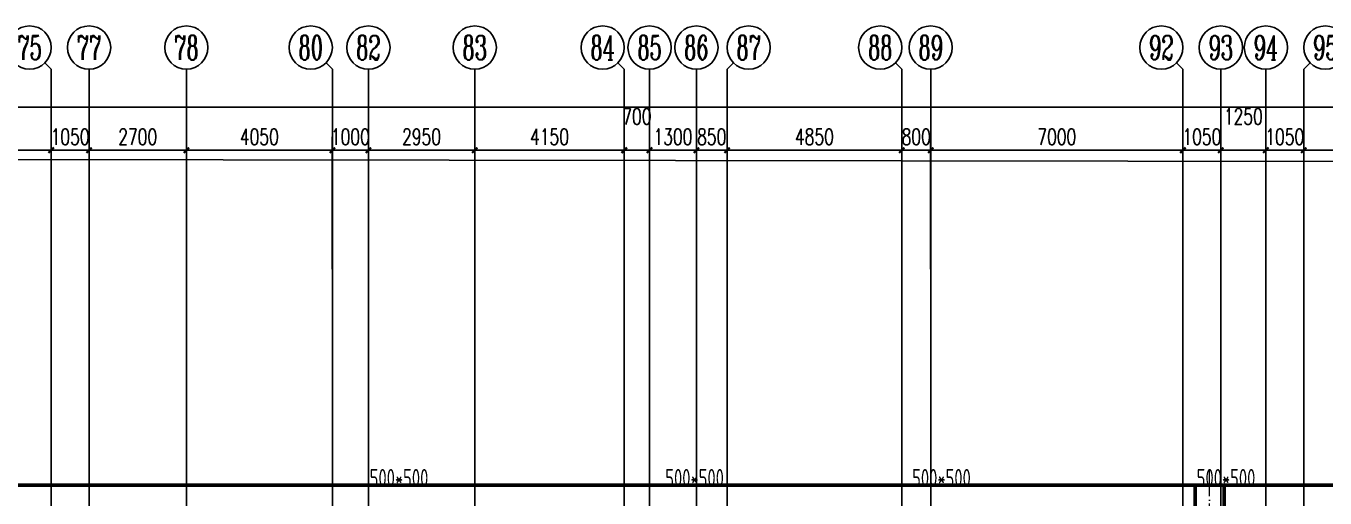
# Model space of a CAD drawing. Extents: x 369444 to 684549, y -549309 to 575337.
# Drawn here: x 505025 to 541065, y 470800 to 483905 of the extents above; entities that cross this region are included whole.
import ezdxf
from ezdxf.enums import TextEntityAlignment as Align

# ---------------------------------------------------------------- set-up
doc = ezdxf.new("R2010")
doc.units = 0
doc.header["$LTSCALE"] = 1000
doc.header["$MEASUREMENT"] = 0
for name, pattern in [('__DASH', [0.35, 0.25, -0.1]), ('DASH', [0.35, 0.25, -0.1]), ('DOTE', [2.42, 2, -0.2, 0.02, -0.2])]:
    doc.linetypes.add(name, pattern=pattern)
doc.layers.add('11-6-5', color=2, linetype='Continuous', lineweight=0, true_color=0xffff00)
for name, color, linetype in [('AXIS', 3, 'Continuous'), ('AXIS_TEXT', 7, 'Continuous'), ('DOTE', 1, 'Continuous'), ('防火分区线', 7, 'Continuous')]:
    doc.layers.add(name, color=color, linetype=linetype)
doc.layers.add('DOTE2', color=122, linetype='DOTE', lineweight=9)
doc.layers.add('不要动图层', color=140, linetype='Continuous', plot=False)
doc.styles.add('_TCH_AXIS', font='COMPLEX', dxfattribs={"bigfont": 'GBCBIG'})
doc.styles.add('_TCH_DIM_T3', font='SIMPLEX', dxfattribs={"width": 0.705882, "bigfont": 'GBCBIG'})
doc.styles.add('COMPLEX', font='COMPLEX')
doc.styles.add('yjkcad', font='yjkeng.shx', dxfattribs={"width": 0.7, "height": 250, "bigfont": 'yjkchn.shx'})
doc.dimstyles.new('_TCH_ARCH&&150', dxfattribs={"dimtxt": 446.25, "dimasz": 150, "dimexe": 375, "dimexo": 450, "dimgap": 150, "dimtad": 1, "dimdec": 0, "dimzin": 0, "dimdsep": 46, "dimtxsty": '_TCH_DIM_T3', "dimblk": 'ARCHTICK', "dimcen": 0.09, "dimclrt": 7, "dimazin": 2, "dimtfac": 1, "dimtdec": 0, "dimtix": 1, "dimtmove": 2, "dimatfit": 3, "dimfxl": 0, "dimtolj": 1, "dimtzin": 0, "dimarcsym": 0})

# ---------------------------------------------------------------- blocks, each defined once
blk = doc.blocks.new('_ArchTick')
at = {"color": 0, "linetype": 'ByBlock', "const_width": 0.4}
blk.add_lwpolyline([(-0.5, -0.5), (0.5, 0.5)], dxfattribs=at)
blk = doc.blocks.new('*D1167')
at = {"layer": 'AXIS', "color": 0, "lineweight": -2, "transparency": 16777216}
for p, q in [((498874, 477155), (498874, 480830)), ((505724, 477155), (505724, 480830)), ((498874, 480455), (505724, 480455))]:
    blk.add_line(p, q, dxfattribs=at)
at = {"layer": 'Defpoints', "color": 0, "transparency": 16777216}
for p in [(505724, 480455), (498874, 476705), (505724, 476705)]:
    blk.add_point(p, dxfattribs=at)
at = {"layer": 'AXIS', "color": 0, "lineweight": -2, "transparency": 16777216, "xscale": 150, "yscale": 150, "zscale": 150, "rotation": 180}
blk.add_blockref('_ArchTick', (498874, 480455), dxfattribs=at)
at = {"layer": 'AXIS', "color": 0, "lineweight": -2, "transparency": 16777216, "xscale": 150, "yscale": 150, "zscale": 150}
blk.add_blockref('_ArchTick', (505724, 480455), dxfattribs=at)
at = {"layer": 'AXIS', "color": 7, "lineweight": -2, "transparency": 16777216, "insert": (502299, 480828), "char_height": 446.2, "attachment_point": 5, "style": '_TCH_DIM_T3'}
blk.add_mtext('\\A1;6850', dxfattribs=at)
blk = doc.blocks.new('*D1168')
at = {"layer": 'AXIS', "color": 0, "lineweight": -2, "transparency": 16777216}
for p, q in [((505724, 477155), (505724, 480830)), ((506774, 477155), (506774, 480830)), ((505724, 480455), (505574, 480455)), ((505724, 480455), (506774, 480455)), ((506774, 480455), (506924, 480455))]:
    blk.add_line(p, q, dxfattribs=at)
at = {"layer": 'Defpoints', "color": 0, "transparency": 16777216}
for p in [(506774, 480455), (505724, 476705), (506774, 476705)]:
    blk.add_point(p, dxfattribs=at)
at = {"layer": 'AXIS', "color": 0, "lineweight": -2, "transparency": 16777216, "xscale": 150, "yscale": 150, "zscale": 150}
blk.add_blockref('_ArchTick', (505724, 480455), dxfattribs=at)
at = {"layer": 'AXIS', "color": 0, "lineweight": -2, "transparency": 16777216, "xscale": 150, "yscale": 150, "zscale": 150, "rotation": 180}
blk.add_blockref('_ArchTick', (506774, 480455), dxfattribs=at)
at = {"layer": 'AXIS', "color": 7, "lineweight": -2, "transparency": 16777216, "insert": (506249, 480828), "char_height": 446.2, "attachment_point": 5, "style": '_TCH_DIM_T3'}
blk.add_mtext('\\A1;1050', dxfattribs=at)
blk = doc.blocks.new('*D1169')
at = {"layer": 'AXIS', "color": 0, "lineweight": -2, "transparency": 16777216}
for p, q in [((506774, 477155), (506774, 480830)), ((509474, 477155), (509474, 480830)), ((506774, 480455), (509474, 480455))]:
    blk.add_line(p, q, dxfattribs=at)
at = {"layer": 'Defpoints', "color": 0, "transparency": 16777216}
for p in [(509474, 480455), (506774, 476705), (509474, 476705)]:
    blk.add_point(p, dxfattribs=at)
at = {"layer": 'AXIS', "color": 0, "lineweight": -2, "transparency": 16777216, "xscale": 150, "yscale": 150, "zscale": 150, "rotation": 180}
blk.add_blockref('_ArchTick', (506774, 480455), dxfattribs=at)
at = {"layer": 'AXIS', "color": 0, "lineweight": -2, "transparency": 16777216, "xscale": 150, "yscale": 150, "zscale": 150}
blk.add_blockref('_ArchTick', (509474, 480455), dxfattribs=at)
at = {"layer": 'AXIS', "color": 7, "lineweight": -2, "transparency": 16777216, "insert": (508124, 480828), "char_height": 446.2, "attachment_point": 5, "style": '_TCH_DIM_T3'}
blk.add_mtext('\\A1;2700', dxfattribs=at)
blk = doc.blocks.new('*D1170')
at = {"layer": 'AXIS', "color": 0, "lineweight": -2, "transparency": 16777216}
for p, q in [((509474, 477155), (509474, 480830)), ((513524, 477155), (513524, 480830)), ((509474, 480455), (513524, 480455))]:
    blk.add_line(p, q, dxfattribs=at)
at = {"layer": 'Defpoints', "color": 0, "transparency": 16777216}
for p in [(513524, 480455), (509474, 476705), (513524, 476705)]:
    blk.add_point(p, dxfattribs=at)
at = {"layer": 'AXIS', "color": 0, "lineweight": -2, "transparency": 16777216, "xscale": 150, "yscale": 150, "zscale": 150, "rotation": 180}
blk.add_blockref('_ArchTick', (509474, 480455), dxfattribs=at)
at = {"layer": 'AXIS', "color": 0, "lineweight": -2, "transparency": 16777216, "xscale": 150, "yscale": 150, "zscale": 150}
blk.add_blockref('_ArchTick', (513524, 480455), dxfattribs=at)
at = {"layer": 'AXIS', "color": 7, "lineweight": -2, "transparency": 16777216, "insert": (511499, 480828), "char_height": 446.2, "attachment_point": 5, "style": '_TCH_DIM_T3'}
blk.add_mtext('\\A1;4050', dxfattribs=at)
blk = doc.blocks.new('*D1171')
at = {"layer": 'AXIS', "color": 0, "lineweight": -2, "transparency": 16777216}
for p, q in [((513524, 477155), (513524, 480830)), ((514524, 477155), (514524, 480830)), ((513524, 480455), (513374, 480455)), ((513524, 480455), (514524, 480455)), ((514524, 480455), (514674, 480455))]:
    blk.add_line(p, q, dxfattribs=at)
at = {"layer": 'Defpoints', "color": 0, "transparency": 16777216}
for p in [(514524, 480455), (513524, 476705), (514524, 476705)]:
    blk.add_point(p, dxfattribs=at)
at = {"layer": 'AXIS', "color": 0, "lineweight": -2, "transparency": 16777216, "xscale": 150, "yscale": 150, "zscale": 150}
blk.add_blockref('_ArchTick', (513524, 480455), dxfattribs=at)
at = {"layer": 'AXIS', "color": 0, "lineweight": -2, "transparency": 16777216, "xscale": 150, "yscale": 150, "zscale": 150, "rotation": 180}
blk.add_blockref('_ArchTick', (514524, 480455), dxfattribs=at)
at = {"layer": 'AXIS', "color": 7, "lineweight": -2, "transparency": 16777216, "insert": (514024, 480828), "char_height": 446.2, "attachment_point": 5, "style": '_TCH_DIM_T3'}
blk.add_mtext('\\A1;1000', dxfattribs=at)
blk = doc.blocks.new('*D1172')
at = {"layer": 'AXIS', "color": 0, "lineweight": -2, "transparency": 16777216}
for p, q in [((514524, 477155), (514524, 480830)), ((517474, 477155), (517474, 480830)), ((514524, 480455), (517474, 480455))]:
    blk.add_line(p, q, dxfattribs=at)
at = {"layer": 'Defpoints', "color": 0, "transparency": 16777216}
for p in [(517474, 480455), (514524, 476705), (517474, 476705)]:
    blk.add_point(p, dxfattribs=at)
at = {"layer": 'AXIS', "color": 0, "lineweight": -2, "transparency": 16777216, "xscale": 150, "yscale": 150, "zscale": 150, "rotation": 180}
blk.add_blockref('_ArchTick', (514524, 480455), dxfattribs=at)
at = {"layer": 'AXIS', "color": 0, "lineweight": -2, "transparency": 16777216, "xscale": 150, "yscale": 150, "zscale": 150}
blk.add_blockref('_ArchTick', (517474, 480455), dxfattribs=at)
at = {"layer": 'AXIS', "color": 7, "lineweight": -2, "transparency": 16777216, "insert": (515999, 480828), "char_height": 446.2, "attachment_point": 5, "style": '_TCH_DIM_T3'}
blk.add_mtext('\\A1;2950', dxfattribs=at)
blk = doc.blocks.new('*D1173')
at = {"layer": 'AXIS', "color": 0, "lineweight": -2, "transparency": 16777216}
for p, q in [((517474, 477155), (517474, 480830)), ((521624, 477155), (521624, 480830)), ((517474, 480455), (521624, 480455))]:
    blk.add_line(p, q, dxfattribs=at)
at = {"layer": 'Defpoints', "color": 0, "transparency": 16777216}
for p in [(521624, 480455), (517474, 476705), (521624, 476705)]:
    blk.add_point(p, dxfattribs=at)
at = {"layer": 'AXIS', "color": 0, "lineweight": -2, "transparency": 16777216, "xscale": 150, "yscale": 150, "zscale": 150, "rotation": 180}
blk.add_blockref('_ArchTick', (517474, 480455), dxfattribs=at)
at = {"layer": 'AXIS', "color": 0, "lineweight": -2, "transparency": 16777216, "xscale": 150, "yscale": 150, "zscale": 150}
blk.add_blockref('_ArchTick', (521624, 480455), dxfattribs=at)
at = {"layer": 'AXIS', "color": 7, "lineweight": -2, "transparency": 16777216, "insert": (519549, 480828), "char_height": 446.2, "attachment_point": 5, "style": '_TCH_DIM_T3'}
blk.add_mtext('\\A1;4150', dxfattribs=at)
blk = doc.blocks.new('*D1174')
at = {"layer": 'AXIS', "color": 0, "lineweight": -2, "transparency": 16777216}
for p, q in [((521624, 477155), (521624, 480830)), ((522324, 477155), (522324, 480830)), ((521624, 480455), (522324, 480455))]:
    blk.add_line(p, q, dxfattribs=at)
at = {"layer": 'Defpoints', "color": 0, "transparency": 16777216}
for p in [(522324, 480455), (521624, 476705), (522324, 476705)]:
    blk.add_point(p, dxfattribs=at)
at = {"layer": 'AXIS', "color": 0, "lineweight": -2, "transparency": 16777216, "xscale": 150, "yscale": 150, "zscale": 150, "rotation": 180}
blk.add_blockref('_ArchTick', (521624, 480455), dxfattribs=at)
at = {"layer": 'AXIS', "color": 0, "lineweight": -2, "transparency": 16777216, "xscale": 150, "yscale": 150, "zscale": 150}
blk.add_blockref('_ArchTick', (522324, 480455), dxfattribs=at)
at = {"layer": 'AXIS', "color": 7, "lineweight": -2, "transparency": 16777216, "insert": (521974, 481392), "char_height": 446.2, "attachment_point": 5, "style": '_TCH_DIM_T3'}
blk.add_mtext('\\A1;700', dxfattribs=at)
blk = doc.blocks.new('*D1175')
at = {"layer": 'AXIS', "color": 0, "lineweight": -2, "transparency": 16777216}
for p, q in [((522324, 477155), (522324, 480830)), ((523624, 477155), (523624, 480830)), ((522324, 480455), (522174, 480455)), ((522324, 480455), (523624, 480455)), ((523624, 480455), (523774, 480455))]:
    blk.add_line(p, q, dxfattribs=at)
at = {"layer": 'Defpoints', "color": 0, "transparency": 16777216}
for p in [(523624, 480455), (522324, 476705), (523624, 476705)]:
    blk.add_point(p, dxfattribs=at)
at = {"layer": 'AXIS', "color": 0, "lineweight": -2, "transparency": 16777216, "xscale": 150, "yscale": 150, "zscale": 150}
blk.add_blockref('_ArchTick', (522324, 480455), dxfattribs=at)
at = {"layer": 'AXIS', "color": 0, "lineweight": -2, "transparency": 16777216, "xscale": 150, "yscale": 150, "zscale": 150, "rotation": 180}
blk.add_blockref('_ArchTick', (523624, 480455), dxfattribs=at)
at = {"layer": 'AXIS', "color": 7, "lineweight": -2, "transparency": 16777216, "insert": (522974, 480828), "char_height": 446.2, "attachment_point": 5, "style": '_TCH_DIM_T3'}
blk.add_mtext('\\A1;1300', dxfattribs=at)
blk = doc.blocks.new('*D1176')
at = {"layer": 'AXIS', "color": 0, "lineweight": -2, "transparency": 16777216}
for p, q in [((523624, 477155), (523624, 480830)), ((524474, 477155), (524474, 480830)), ((523624, 480455), (523474, 480455)), ((523624, 480455), (524474, 480455)), ((524474, 480455), (524624, 480455))]:
    blk.add_line(p, q, dxfattribs=at)
at = {"layer": 'Defpoints', "color": 0, "transparency": 16777216}
for p in [(524474, 480455), (523624, 476705), (524474, 476705)]:
    blk.add_point(p, dxfattribs=at)
at = {"layer": 'AXIS', "color": 0, "lineweight": -2, "transparency": 16777216, "xscale": 150, "yscale": 150, "zscale": 150}
blk.add_blockref('_ArchTick', (523624, 480455), dxfattribs=at)
at = {"layer": 'AXIS', "color": 0, "lineweight": -2, "transparency": 16777216, "xscale": 150, "yscale": 150, "zscale": 150, "rotation": 180}
blk.add_blockref('_ArchTick', (524474, 480455), dxfattribs=at)
at = {"layer": 'AXIS', "color": 7, "lineweight": -2, "transparency": 16777216, "insert": (524049, 480828), "char_height": 446.2, "attachment_point": 5, "style": '_TCH_DIM_T3'}
blk.add_mtext('\\A1;850', dxfattribs=at)
blk = doc.blocks.new('*D1177')
at = {"layer": 'AXIS', "color": 0, "lineweight": -2, "transparency": 16777216}
for p, q in [((524474, 477155), (524474, 480830)), ((529324, 477155), (529324, 480830)), ((524474, 480455), (529324, 480455))]:
    blk.add_line(p, q, dxfattribs=at)
at = {"layer": 'Defpoints', "color": 0, "transparency": 16777216}
for p in [(529324, 480455), (524474, 476705), (529324, 476705)]:
    blk.add_point(p, dxfattribs=at)
at = {"layer": 'AXIS', "color": 0, "lineweight": -2, "transparency": 16777216, "xscale": 150, "yscale": 150, "zscale": 150, "rotation": 180}
blk.add_blockref('_ArchTick', (524474, 480455), dxfattribs=at)
at = {"layer": 'AXIS', "color": 0, "lineweight": -2, "transparency": 16777216, "xscale": 150, "yscale": 150, "zscale": 150}
blk.add_blockref('_ArchTick', (529324, 480455), dxfattribs=at)
at = {"layer": 'AXIS', "color": 7, "lineweight": -2, "transparency": 16777216, "insert": (526899, 480828), "char_height": 446.2, "attachment_point": 5, "style": '_TCH_DIM_T3'}
blk.add_mtext('\\A1;4850', dxfattribs=at)
blk = doc.blocks.new('*D1178')
at = {"layer": 'AXIS', "color": 0, "lineweight": -2, "transparency": 16777216}
for p, q in [((529324, 477155), (529324, 480830)), ((530124, 477155), (530124, 480830)), ((529324, 480455), (529174, 480455)), ((529324, 480455), (530124, 480455)), ((530124, 480455), (530274, 480455))]:
    blk.add_line(p, q, dxfattribs=at)
at = {"layer": 'Defpoints', "color": 0, "transparency": 16777216}
for p in [(530124, 480455), (529324, 476705), (530124, 476705)]:
    blk.add_point(p, dxfattribs=at)
at = {"layer": 'AXIS', "color": 0, "lineweight": -2, "transparency": 16777216, "xscale": 150, "yscale": 150, "zscale": 150}
blk.add_blockref('_ArchTick', (529324, 480455), dxfattribs=at)
at = {"layer": 'AXIS', "color": 0, "lineweight": -2, "transparency": 16777216, "xscale": 150, "yscale": 150, "zscale": 150, "rotation": 180}
blk.add_blockref('_ArchTick', (530124, 480455), dxfattribs=at)
at = {"layer": 'AXIS', "color": 7, "lineweight": -2, "transparency": 16777216, "insert": (529724, 480828), "char_height": 446.2, "attachment_point": 5, "style": '_TCH_DIM_T3'}
blk.add_mtext('\\A1;800', dxfattribs=at)
blk = doc.blocks.new('*D1179')
at = {"layer": 'AXIS', "color": 0, "lineweight": -2, "transparency": 16777216}
for p, q in [((530124, 477155), (530124, 480830)), ((537124, 477155), (537124, 480830)), ((530124, 480455), (537124, 480455))]:
    blk.add_line(p, q, dxfattribs=at)
at = {"layer": 'Defpoints', "color": 0, "transparency": 16777216}
for p in [(537124, 480455), (530124, 476705), (537124, 476705)]:
    blk.add_point(p, dxfattribs=at)
at = {"layer": 'AXIS', "color": 0, "lineweight": -2, "transparency": 16777216, "xscale": 150, "yscale": 150, "zscale": 150, "rotation": 180}
blk.add_blockref('_ArchTick', (530124, 480455), dxfattribs=at)
at = {"layer": 'AXIS', "color": 0, "lineweight": -2, "transparency": 16777216, "xscale": 150, "yscale": 150, "zscale": 150}
blk.add_blockref('_ArchTick', (537124, 480455), dxfattribs=at)
at = {"layer": 'AXIS', "color": 7, "lineweight": -2, "transparency": 16777216, "insert": (533624, 480828), "char_height": 446.2, "attachment_point": 5, "style": '_TCH_DIM_T3'}
blk.add_mtext('\\A1;7000', dxfattribs=at)
blk = doc.blocks.new('*D1180')
at = {"layer": 'AXIS', "color": 0, "lineweight": -2, "transparency": 16777216}
for p, q in [((537124, 477155), (537124, 480830)), ((538174, 477155), (538174, 480830)), ((537124, 480455), (536974, 480455)), ((537124, 480455), (538174, 480455)), ((538174, 480455), (538324, 480455))]:
    blk.add_line(p, q, dxfattribs=at)
at = {"layer": 'Defpoints', "color": 0, "transparency": 16777216}
for p in [(538174, 480455), (537124, 476705), (538174, 476705)]:
    blk.add_point(p, dxfattribs=at)
at = {"layer": 'AXIS', "color": 0, "lineweight": -2, "transparency": 16777216, "xscale": 150, "yscale": 150, "zscale": 150}
blk.add_blockref('_ArchTick', (537124, 480455), dxfattribs=at)
at = {"layer": 'AXIS', "color": 0, "lineweight": -2, "transparency": 16777216, "xscale": 150, "yscale": 150, "zscale": 150, "rotation": 180}
blk.add_blockref('_ArchTick', (538174, 480455), dxfattribs=at)
at = {"layer": 'AXIS', "color": 7, "lineweight": -2, "transparency": 16777216, "insert": (537649, 480828), "char_height": 446.2, "attachment_point": 5, "style": '_TCH_DIM_T3'}
blk.add_mtext('\\A1;1050', dxfattribs=at)
blk = doc.blocks.new('*D1181')
at = {"layer": 'AXIS', "color": 0, "lineweight": -2, "transparency": 16777216}
for p, q in [((538174, 477155), (538174, 480830)), ((539424, 477155), (539424, 480830)), ((538174, 480455), (539424, 480455))]:
    blk.add_line(p, q, dxfattribs=at)
at = {"layer": 'Defpoints', "color": 0, "transparency": 16777216}
for p in [(539424, 480455), (538174, 476705), (539424, 476705)]:
    blk.add_point(p, dxfattribs=at)
at = {"layer": 'AXIS', "color": 0, "lineweight": -2, "transparency": 16777216, "xscale": 150, "yscale": 150, "zscale": 150, "rotation": 180}
blk.add_blockref('_ArchTick', (538174, 480455), dxfattribs=at)
at = {"layer": 'AXIS', "color": 0, "lineweight": -2, "transparency": 16777216, "xscale": 150, "yscale": 150, "zscale": 150}
blk.add_blockref('_ArchTick', (539424, 480455), dxfattribs=at)
at = {"layer": 'AXIS', "color": 7, "lineweight": -2, "transparency": 16777216, "insert": (538799, 481392), "char_height": 446.2, "attachment_point": 5, "style": '_TCH_DIM_T3'}
blk.add_mtext('\\A1;1250', dxfattribs=at)
blk = doc.blocks.new('*D1182')
at = {"layer": 'AXIS', "color": 0, "lineweight": -2, "transparency": 16777216}
for p, q in [((539424, 477155), (539424, 480830)), ((540474, 477155), (540474, 480830)), ((539424, 480455), (539274, 480455)), ((539424, 480455), (540474, 480455)), ((540474, 480455), (540624, 480455))]:
    blk.add_line(p, q, dxfattribs=at)
at = {"layer": 'Defpoints', "color": 0, "transparency": 16777216}
for p in [(540474, 480455), (539424, 476705), (540474, 476705)]:
    blk.add_point(p, dxfattribs=at)
at = {"layer": 'AXIS', "color": 0, "lineweight": -2, "transparency": 16777216, "xscale": 150, "yscale": 150, "zscale": 150}
blk.add_blockref('_ArchTick', (539424, 480455), dxfattribs=at)
at = {"layer": 'AXIS', "color": 0, "lineweight": -2, "transparency": 16777216, "xscale": 150, "yscale": 150, "zscale": 150, "rotation": 180}
blk.add_blockref('_ArchTick', (540474, 480455), dxfattribs=at)
at = {"layer": 'AXIS', "color": 7, "lineweight": -2, "transparency": 16777216, "insert": (539949, 480828), "char_height": 446.2, "attachment_point": 5, "style": '_TCH_DIM_T3'}
blk.add_mtext('\\A1;1050', dxfattribs=at)
blk = doc.blocks.new('*D1183')
at = {"layer": 'AXIS', "color": 0, "lineweight": -2, "transparency": 16777216}
for p, q in [((540474, 477155), (540474, 480830)), ((544924, 477155), (544924, 480830)), ((540474, 480455), (544924, 480455))]:
    blk.add_line(p, q, dxfattribs=at)
at = {"layer": 'Defpoints', "color": 0, "transparency": 16777216}
for p in [(544924, 480455), (540474, 476705), (544924, 476705)]:
    blk.add_point(p, dxfattribs=at)
at = {"layer": 'AXIS', "color": 0, "lineweight": -2, "transparency": 16777216, "xscale": 150, "yscale": 150, "zscale": 150, "rotation": 180}
blk.add_blockref('_ArchTick', (540474, 480455), dxfattribs=at)
at = {"layer": 'AXIS', "color": 0, "lineweight": -2, "transparency": 16777216, "xscale": 150, "yscale": 150, "zscale": 150}
blk.add_blockref('_ArchTick', (544924, 480455), dxfattribs=at)
at = {"layer": 'AXIS', "color": 7, "lineweight": -2, "transparency": 16777216, "insert": (542699, 480828), "char_height": 446.2, "attachment_point": 5, "style": '_TCH_DIM_T3'}
blk.add_mtext('\\A1;4450', dxfattribs=at)
blk = doc.blocks.new('*D1302')
at = {"layer": 'AXIS', "color": 0, "lineweight": -2, "transparency": 16777216}
for p, q in [((380524, 477155), (380524, 482030)), ((614224, 477155), (614224, 482030)), ((380524, 481655), (614224, 481655))]:
    blk.add_line(p, q, dxfattribs=at)
at = {"layer": 'Defpoints', "color": 0, "transparency": 16777216}
for p in [(614224, 481655), (380524, 476705), (614224, 476705)]:
    blk.add_point(p, dxfattribs=at)
at = {"layer": 'AXIS', "color": 0, "lineweight": -2, "transparency": 16777216, "xscale": 150, "yscale": 150, "zscale": 150, "rotation": 180}
blk.add_blockref('_ArchTick', (380524, 481655), dxfattribs=at)
at = {"layer": 'AXIS', "color": 0, "lineweight": -2, "transparency": 16777216, "xscale": 150, "yscale": 150, "zscale": 150}
blk.add_blockref('_ArchTick', (614224, 481655), dxfattribs=at)
at = {"layer": 'AXIS', "color": 7, "lineweight": -2, "transparency": 16777216, "insert": (497374, 482028), "char_height": 446.2, "attachment_point": 5, "style": '_TCH_DIM_T3'}
blk.add_mtext('\\A1;233700', dxfattribs=at)
blk = doc.blocks.new('_AXISO')
blk.add_circle((0, 0), 0.5)
at = {"layer": 'AXIS_TEXT', "style": 'COMPLEX', "width": 1.041667}
blk.add_attdef('A', text='', height=0.56, dxfattribs=at).set_placement((-0.25, -0.28), (0.25, -0.28), align=Align.FIT)

msp = doc.modelspace()

# ---------------------------------------------------------------- linework, layer by layer
at = {"layer": 'AXIS'}
for p, q in [((505548.7, 482880.5), (505724.5, 482704.8)), ((505724.5, 476704.8), (505724.5, 482704.8)), ((506774.5, 476704.8), (506774.5, 482704.8)), ((509474.5, 476704.8), (509474.5, 482704.8)), ((513348.7, 482880.5), (513524.5, 482704.8)), ((513524.5, 476704.8), (513524.5, 482704.8)), ((514524.5, 476704.8), (514524.5, 482704.8)), ((517474.5, 476704.8), (517474.5, 482704.8)), ((521448.7, 482880.5), (521624.5, 482704.8)), ((521624.5, 476704.8), (521624.5, 482704.8)), ((522324.5, 476704.8), (522324.5, 482704.8)), ((523624.5, 476704.8), (523624.5, 482704.8)), ((524650.2, 482880.5), (524474.5, 482704.8)), ((524474.5, 476704.8), (524474.5, 482704.8)), ((529148.7, 482880.5), (529324.5, 482704.8)), ((529324.5, 476704.8), (529324.5, 482704.8)), ((530124.5, 476704.8), (530124.5, 482704.8)), ((536948.7, 482880.5), (537124.5, 482704.8)), ((537124.5, 476704.8), (537124.5, 482704.8)), ((538174.5, 476704.8), (538174.5, 482704.8)), ((539424.5, 476704.8), (539424.5, 482704.8)), ((540650.2, 482880.5), (540474.5, 482704.8)), ((540474.5, 476704.8), (540474.5, 482704.8))]:
    msp.add_line(p, q, dxfattribs=at)
at = {"layer": 'DOTE', "color": 8}
for p, q in [((505724.5, 59364.2), (505724.5, 476704.8)), ((506774.5, 59364.2), (506774.5, 476704.8)), ((509474.5, 261807), (509474.5, 476704.8)), ((513524.5, 59364.2), (513524.5, 476704.8)), ((514524.5, 59364.2), (514524.5, 476704.8)), ((517474.5, 261807), (517474.5, 476704.8)), ((521624.5, 59364.2), (521624.5, 476704.8)), ((522324.5, 59364.2), (522324.5, 476704.8)), ((523624.5, 261807), (523624.5, 476704.8)), ((524474.5, 59364.2), (524474.5, 476704.8)), ((529324.5, 59364.2), (529324.5, 476704.8)), ((530124.5, 261807), (530124.5, 476704.8)), ((537124.5, 59364.2), (537124.5, 476704.8)), ((538174.5, 261807), (538174.5, 476704.8)), ((539424.5, 59364.2), (539424.5, 476704.8)), ((540474.5, 59364.2), (540474.5, 476704.8))]:
    msp.add_line(p, q, dxfattribs=at)
at = {"layer": 'DOTE2', "linetype": 'DOTE', "ltscale": 0.5}
msp.add_lwpolyline([(537864.6, 461173.6), (537864.6, 471561)], dxfattribs=at)
at = {"layer": '不要动图层'}
msp.add_lwpolyline([(374141.4, 480401.6), (608632.4, 480035.6), (630599.4, 458002.6), (630103.6, 140971.4), (534606.6, 140971.5), (534606.6, 44667.5), (383961.4, 44901.6), (384134.4, 155731.6), (384114.4, 173450.6), (374190.4, 173466.6), (373839.4, 234426.6), (373748.4, 250410.6), (374011.4, 393904.6)], close=True, dxfattribs=at)
at = {"layer": '防火分区线', "linetype": '__DASH', "lineweight": -2, "ltscale": 8, "const_width": 100}
msp.add_lwpolyline([(478174.5, 471156.9), (538264.5, 471156.9), (538264.5, 461556.7), (529484.5, 461556.7), (529484.5, 459656.7), (525414.5, 459656.7), (525414.5, 457056.7), (523374.5, 457056.7), (523374.5, 458706.7), (520424.5, 458706.7), (520424.5, 459406.7), (520424.5, 461156.7), (514724.6, 461156.7), (514724.5, 462157), (513674.5, 462157), (513674.5, 455707), (510124.5, 455706.8), (510124.5, 455006.7), (504774.6, 455006.9)], dxfattribs=at)
at = {"layer": '防火分区线', "color": 3, "linetype": 'DASH', "ltscale": 8, "const_width": 100}
msp.add_lwpolyline([(541524.5, 454656.9), (537464.5, 454656.9), (537464.5, 455006.9), (536129.6, 455007), (536129.6, 462356.7), (537464.5, 462356.7), (537464.5, 471156.9), (592574.5, 471156.9)], dxfattribs=at)

# ---------------------------------------------------------------- block references
at = {"layer": 'AXIS', "lineweight": -2}
ref = msp.add_blockref('_AXISO', (505124.5, 483304.8), dxfattribs=dict(at, xscale=1200, yscale=1200, zscale=1200))
ref.add_attrib('A', '75', dxfattribs={"layer": 'AXIS_TEXT', "lineweight": -2, "ltscale": 6, "height": 678.82, "style": '_TCH_AXIS', "width": 0.617647}).set_placement((504785.1, 482965.4), (505463.9, 482965.4), align=Align.FIT)
ref = msp.add_blockref('_AXISO', (506774.5, 483304.8), dxfattribs=dict(at, xscale=1200, yscale=1200, zscale=1200))
ref.add_attrib('A', '77', dxfattribs={"layer": 'AXIS_TEXT', "lineweight": -2, "ltscale": 6, "height": 678.82, "style": '_TCH_AXIS', "width": 0.617647}).set_placement((506435.1, 482965.4), (507113.9, 482965.4), align=Align.FIT)
ref = msp.add_blockref('_AXISO', (509474.5, 483304.8), dxfattribs=dict(at, xscale=1200, yscale=1200, zscale=1200))
ref.add_attrib('A', '78', dxfattribs={"layer": 'AXIS_TEXT', "lineweight": -2, "ltscale": 6, "height": 678.82, "style": '_TCH_AXIS', "width": 0.617647}).set_placement((509135.1, 482965.4), (509813.9, 482965.4), align=Align.FIT)
ref = msp.add_blockref('_AXISO', (512924.5, 483304.8), dxfattribs=dict(at, xscale=1200, yscale=1200, zscale=1200))
ref.add_attrib('A', '80', dxfattribs={"layer": 'AXIS_TEXT', "lineweight": -2, "ltscale": 6, "height": 678.82, "style": '_TCH_AXIS', "width": 0.617647}).set_placement((512585.1, 482965.4), (513263.9, 482965.4), align=Align.FIT)
ref = msp.add_blockref('_AXISO', (514524.5, 483304.8), dxfattribs=dict(at, xscale=1200, yscale=1200, zscale=1200))
ref.add_attrib('A', '82', dxfattribs={"layer": 'AXIS_TEXT', "lineweight": -2, "ltscale": 6, "height": 678.82, "style": '_TCH_AXIS', "width": 0.617647}).set_placement((514185.1, 482965.4), (514863.9, 482965.4), align=Align.FIT)
ref = msp.add_blockref('_AXISO', (517474.5, 483304.8), dxfattribs=dict(at, xscale=1200, yscale=1200, zscale=1200))
ref.add_attrib('A', '83', dxfattribs={"layer": 'AXIS_TEXT', "lineweight": -2, "ltscale": 6, "height": 678.82, "style": '_TCH_AXIS', "width": 0.617647}).set_placement((517135.1, 482965.4), (517813.9, 482965.4), align=Align.FIT)
ref = msp.add_blockref('_AXISO', (521024.5, 483304.8), dxfattribs=dict(at, xscale=1200, yscale=1200, zscale=1200))
ref.add_attrib('A', '84', dxfattribs={"layer": 'AXIS_TEXT', "lineweight": -2, "ltscale": 6, "height": 678.82, "style": '_TCH_AXIS', "width": 0.583333}).set_placement((520685.1, 482965.4), (521363.9, 482965.4), align=Align.FIT)
ref = msp.add_blockref('_AXISO', (522324.5, 483304.8), dxfattribs=dict(at, xscale=1200, yscale=1200, zscale=1200))
ref.add_attrib('A', '85', dxfattribs={"layer": 'AXIS_TEXT', "lineweight": -2, "ltscale": 6, "height": 678.82, "style": '_TCH_AXIS', "width": 0.617647}).set_placement((521985.1, 482965.4), (522663.9, 482965.4), align=Align.FIT)
ref = msp.add_blockref('_AXISO', (523624.5, 483304.8), dxfattribs=dict(at, xscale=1200, yscale=1200, zscale=1200))
ref.add_attrib('A', '86', dxfattribs={"layer": 'AXIS_TEXT', "lineweight": -2, "ltscale": 6, "height": 678.82, "style": '_TCH_AXIS', "width": 0.617647}).set_placement((523285.1, 482965.4), (523963.9, 482965.4), align=Align.FIT)
ref = msp.add_blockref('_AXISO', (525074.5, 483304.8), dxfattribs=dict(at, xscale=1200, yscale=1200, zscale=1200))
ref.add_attrib('A', '87', dxfattribs={"layer": 'AXIS_TEXT', "lineweight": -2, "ltscale": 6, "height": 678.82, "style": '_TCH_AXIS', "width": 0.617647}).set_placement((524735.1, 482965.4), (525413.9, 482965.4), align=Align.FIT)
ref = msp.add_blockref('_AXISO', (528724.5, 483304.8), dxfattribs=dict(at, xscale=1200, yscale=1200, zscale=1200))
ref.add_attrib('A', '88', dxfattribs={"layer": 'AXIS_TEXT', "lineweight": -2, "ltscale": 6, "height": 678.82, "style": '_TCH_AXIS', "width": 0.617647}).set_placement((528385.1, 482965.4), (529063.9, 482965.4), align=Align.FIT)
ref = msp.add_blockref('_AXISO', (530124.5, 483304.8), dxfattribs=dict(at, xscale=1200, yscale=1200, zscale=1200))
ref.add_attrib('A', '89', dxfattribs={"layer": 'AXIS_TEXT', "lineweight": -2, "ltscale": 6, "height": 678.82, "style": '_TCH_AXIS', "width": 0.617647}).set_placement((529785.1, 482965.4), (530463.9, 482965.4), align=Align.FIT)
ref = msp.add_blockref('_AXISO', (536524.5, 483304.8), dxfattribs=dict(at, xscale=1200, yscale=1200, zscale=1200))
ref.add_attrib('A', '92', dxfattribs={"layer": 'AXIS_TEXT', "lineweight": -2, "ltscale": 6, "height": 678.82, "style": '_TCH_AXIS', "width": 0.617647}).set_placement((536185.1, 482965.4), (536863.9, 482965.4), align=Align.FIT)
ref = msp.add_blockref('_AXISO', (538174.5, 483304.8), dxfattribs=dict(at, xscale=1200, yscale=1200, zscale=1200))
ref.add_attrib('A', '93', dxfattribs={"layer": 'AXIS_TEXT', "lineweight": -2, "ltscale": 6, "height": 678.82, "style": '_TCH_AXIS', "width": 0.617647}).set_placement((537835.1, 482965.4), (538513.9, 482965.4), align=Align.FIT)
ref = msp.add_blockref('_AXISO', (539424.5, 483304.8), dxfattribs=dict(at, xscale=1200, yscale=1200, zscale=1200))
ref.add_attrib('A', '94', dxfattribs={"layer": 'AXIS_TEXT', "lineweight": -2, "ltscale": 6, "height": 678.82, "style": '_TCH_AXIS', "width": 0.583333}).set_placement((539085.1, 482965.4), (539763.9, 482965.4), align=Align.FIT)
ref = msp.add_blockref('_AXISO', (541074.5, 483304.8), dxfattribs=dict(at, xscale=1200, yscale=1200, zscale=1200))
ref.add_attrib('A', '95', dxfattribs={"layer": 'AXIS_TEXT', "lineweight": -2, "ltscale": 6, "height": 678.82, "style": '_TCH_AXIS', "width": 0.617647}).set_placement((540735.1, 482965.4), (541413.9, 482965.4), align=Align.FIT)

# ---------------------------------------------------------------- texts
at = {"layer": '11-6-5', "color": 0, "char_height": 500, "attachment_point": 8, "style": 'yjkcad'}
for insert in [(515374.3, 471107.1, -3600), (523574.3, 471107.1, -3600), (530424.3, 471107.1, -3600), (538319.3, 471107.1, -3600)]:
    msp.add_mtext('500*500', dxfattribs=dict(at, insert=insert))

# ---------------------------------------------------------------- dimensions: what is measured, and where the dimension line sits
at = {"layer": 'AXIS', "lineweight": -2}
for p1, p2, distance, text, picture, middle in [((380524.5, 476704.8), (614224.5, 476704.8), 4950, '233700', '*D1302', (497374.5, 482027.9)), ((498874.5, 476704.8), (505724.5, 476704.8), 3750, '6850', '*D1167', (502299.5, 480827.9)), ((505724.5, 476704.8), (506774.5, 476704.8), 3750, '1050', '*D1168', (506249.5, 480827.9)), ((506774.5, 476704.8), (509474.5, 476704.8), 3750, '2700', '*D1169', (508124.5, 480827.9)), ((509474.5, 476704.8), (513524.5, 476704.8), 3750, '4050', '*D1170', (511499.5, 480827.9)), ((513524.5, 476704.8), (514524.5, 476704.8), 3750, '1000', '*D1171', (514024.5, 480827.9)), ((514524.5, 476704.8), (517474.5, 476704.8), 3750, '2950', '*D1172', (515999.5, 480827.9)), ((517474.5, 476704.8), (521624.5, 476704.8), 3750, '4150', '*D1173', (519549.5, 480827.9)), ((522324.5, 476704.8), (523624.5, 476704.8), 3750, '1300', '*D1175', (522974.5, 480827.9)), ((523624.5, 476704.8), (524474.5, 476704.8), 3750, '850', '*D1176', (524049.5, 480827.9)), ((524474.5, 476704.8), (529324.5, 476704.8), 3750, '4850', '*D1177', (526899.5, 480827.9)), ((529324.5, 476704.8), (530124.5, 476704.8), 3750, '800', '*D1178', (529724.5, 480827.9)), ((530124.5, 476704.8), (537124.5, 476704.8), 3750, '7000', '*D1179', (533624.5, 480827.9)), ((537124.5, 476704.8), (538174.5, 476704.8), 3750, '1050', '*D1180', (537649.5, 480827.9)), ((539424.5, 476704.8), (540474.5, 476704.8), 3750, '1050', '*D1182', (539949.5, 480827.9)), ((540474.5, 476704.8), (544924.5, 476704.8), 3750, '4450', '*D1183', (542699.5, 480827.9))]:
    dim = msp.add_aligned_dim(p1=p1, p2=p2, distance=distance, text=text, dimstyle='_TCH_ARCH&&150', dxfattribs=at)
    dim.commit()
    dim.dimension.update_dxf_attribs({"geometry": picture, "text_midpoint": middle})
for base, p1, p2, text, picture, middle in [((522324.5, 480454.8), (521624.5, 476704.8), (522324.5, 476704.8), '700', '*D1174', (521974.5, 481392.3)), ((539424.5, 480454.8), (538174.5, 476704.8), (539424.5, 476704.8), '1250', '*D1181', (538799.5, 481392.3))]:
    dim = msp.add_linear_dim(base=base, p1=p1, p2=p2, angle=0, text=text, dimstyle='_TCH_ARCH&&150', dxfattribs=at)
    dim.commit()
    dim.dimension.update_dxf_attribs({"geometry": picture, "text_midpoint": middle, "dimtype": 161})

doc.saveas('drawing.dxf')
